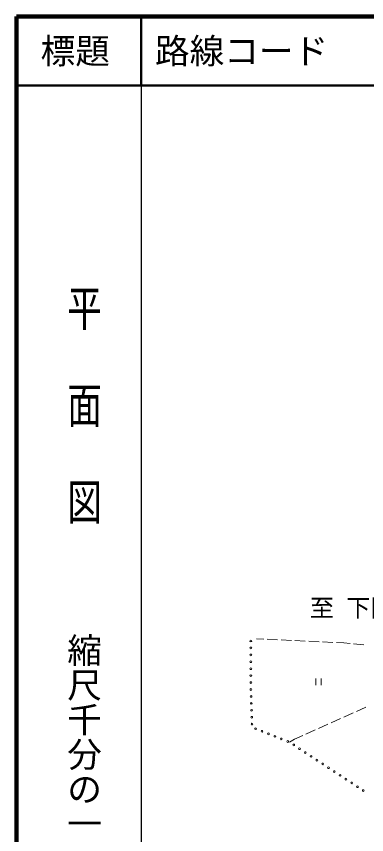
# Model space of a CAD drawing. Units: millimetres at full size, sheet at 1:1000; details may follow other scales. Extents: x 40000 to 680000, y 20000 to 380000.
# Drawn here: x 40000 to 90547, y 261894 to 380000 of the extents above; entities that cross this region are included whole.
import ezdxf
from ezdxf.enums import TextEntityAlignment as Align

# ---------------------------------------------------------------- set-up
doc = ezdxf.new("R2010")
doc.units = ezdxf.units.MM
doc.header["$LTSCALE"] = 1000
for name, color, linetype, lineweight in [('M-BGD', 7, 'Continuous', 13), ('M-TTL', 2, 'Continuous', 140), ('M-TTL-BAND', 7, 'Continuous', 25), ('M-TTL-LINE', 7, 'Continuous', 50)]:
    doc.layers.add(name, color=color, linetype=linetype, lineweight=lineweight)
doc.layers.add('M-BGD-HTXT', color=7, linetype='Continuous')
doc.layers.add('M-TTL-TXT', color=7, linetype='Continuous')
doc.styles.add('@ＭＳ ゴシック', font='')
doc.styles.add('ＭＳ ゴシック', font='')
doc.styles.get('@ＭＳ ゴシック').set_extended_font_data('@MS Gothic')
doc.styles.get('ＭＳ ゴシック').set_extended_font_data('MS Gothic')

msp = doc.modelspace()

# ---------------------------------------------------------------- linework, layer by layer
at = {"layer": 'M-BGD'}
for p, q in [((74649, 290162), (75702, 290111)), ((76202, 290087), (77700, 290015)), ((78199, 289991), (79698, 289918)), ((80197, 289894), (81695, 289822)), ((82195, 289798), (83693, 289726)), ((84192, 289702), (85691, 289629)), ((86190, 289605), (87244, 289554)), ((87244, 289554), (88157, 289477)), ((88655, 289434), (90149, 289307)), ((83221, 284446), (83221, 283446)), ((83971, 283446), (83971, 284446)), ((89077, 279671), (90446, 280283)), ((87252, 278854), (88621, 279467)), ((83600, 277221), (84970, 277833)), ((85426, 278037), (86795, 278650)), ((81775, 276404), (83144, 277017)), ((79416, 275242), (80117, 275662)), ((80117, 275662), (81318, 276200))]:
    msp.add_line(p, q, dxfattribs=at)
for centre in [(73834, 289841), (73835, 288841), (73836, 287841), (73837, 286841), (73839, 285841), (73840, 284841), (73841, 283841), (73845, 282841), (73877, 281842), (73908, 280842), (73940, 279843), (73971, 278843), (74003, 277844), (74518, 277184), (75448, 276815), (76377, 276447), (77307, 276078), (78236, 275709), (79166, 275341), (80027, 274840), (80863, 274292), (81699, 273743), (82536, 273195), (83372, 272646), (84208, 272098), (85044, 271549), (85880, 271000), (86716, 270452), (87552, 269903), (88388, 269355), (89224, 268806), (90061, 268258)]:
    msp.add_circle(centre, 125, dxfattribs=at)
at = {"layer": 'M-TTL'}
for p, q in [((40000, 380000), (40000, 20000)), ((680000, 380000), (40000, 380000))]:
    msp.add_line(p, q, dxfattribs=at)
at = {"layer": 'M-TTL-BAND'}
msp.add_line((58000, 370000), (58000, 20000), dxfattribs=at)
at = {"layer": 'M-TTL-LINE'}
for p, q in [((58000, 380000), (58000, 370000)), ((40000, 370000), (680000, 370000))]:
    msp.add_line(p, q, dxfattribs=at)

# ---------------------------------------------------------------- texts
at = {"layer": 'M-BGD-HTXT', "style": 'ＭＳ ゴシック'}
msp.add_text('至 下関', height=2566, dxfattribs=at).set_placement((88474, 294636), align=Align.MIDDLE_CENTER)
at = {"layer": 'M-TTL-BAND', "style": '@ＭＳ ゴシック', "width": 1.4}
msp.add_text('平  面  図', height=3666, rotation=270, dxfattribs=at).set_placement((49777, 306475), align=Align.MIDDLE_RIGHT)
at = {"layer": 'M-TTL-BAND', "style": '@ＭＳ ゴシック'}
msp.add_text('縮尺千分の一', height=3666, rotation=270, dxfattribs=at).set_placement((49777, 261030), align=Align.MIDDLE_RIGHT)
at = {"layer": 'M-TTL-TXT', "style": 'ＭＳ ゴシック'}
msp.add_text('標題', height=3666, dxfattribs=at).set_placement((48500, 375000), align=Align.MIDDLE_CENTER)
msp.add_text('路線コード', height=3666, dxfattribs=at).set_placement((60000, 375000), align=Align.MIDDLE_LEFT)

doc.saveas('drawing.dxf')
